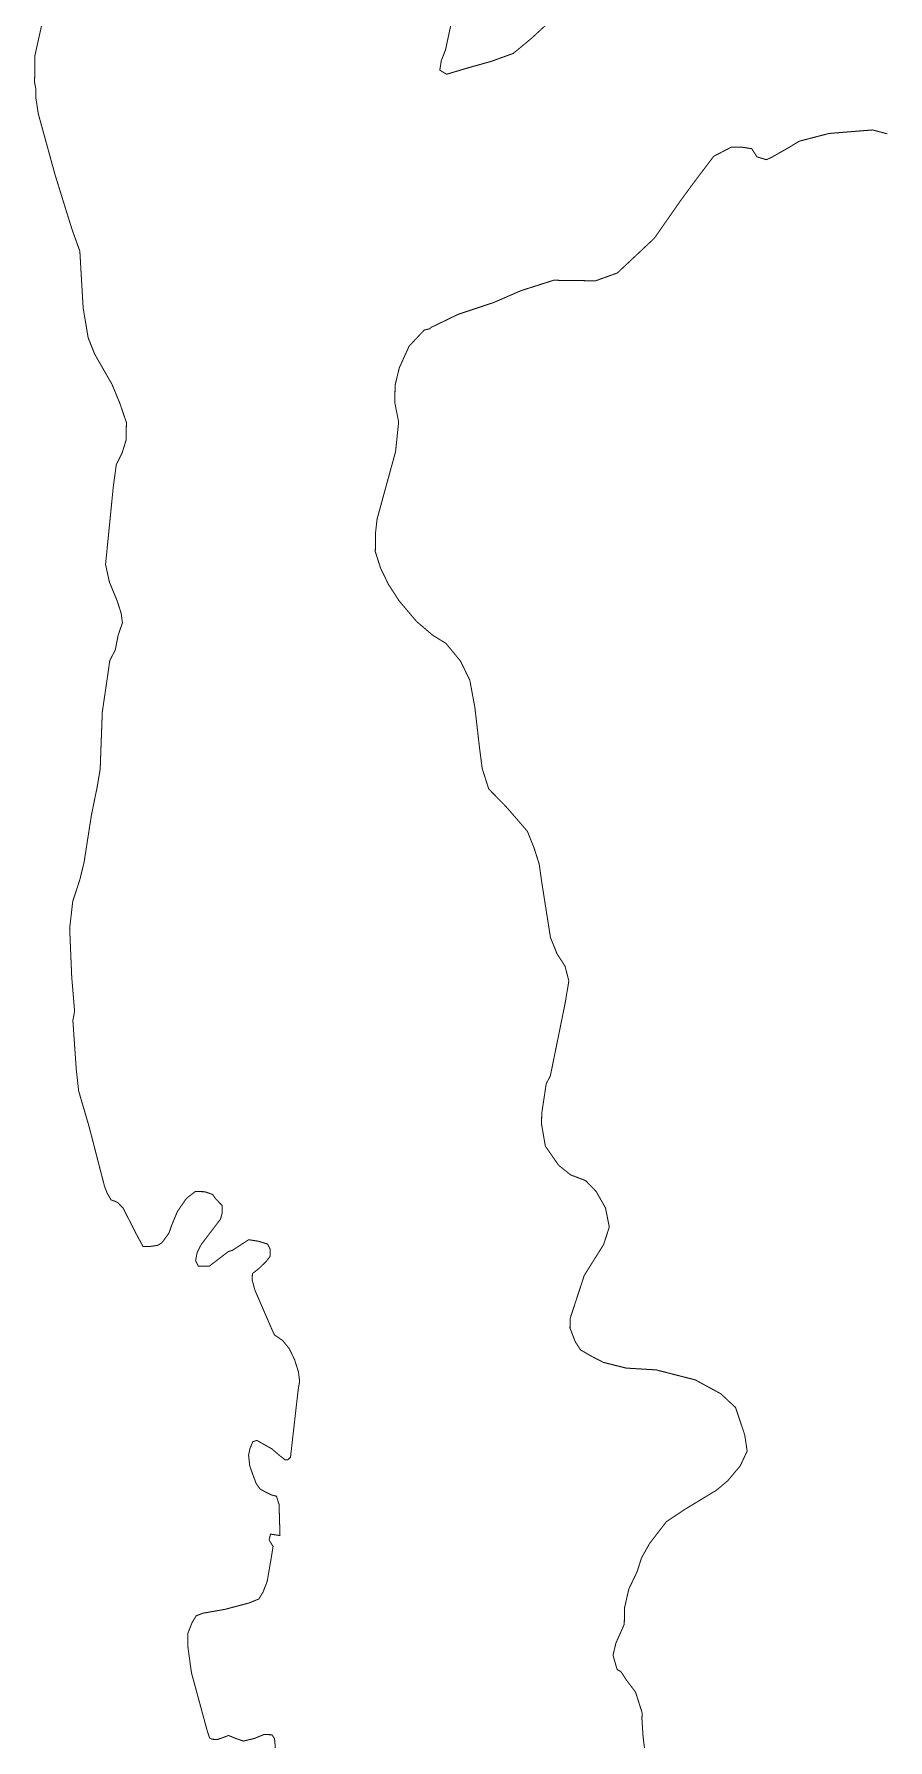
# Model space of a CAD drawing. Header units: metres. Extents: x 257673 to 289848, y 2129691 to 2228029.
# Drawn here: x 274689 to 277201, y 2169260 to 2174279 of the extents above; entities that cross this region are included whole.
import ezdxf

# ---------------------------------------------------------------- set-up
doc = ezdxf.new("R2010")
doc.units = ezdxf.units.M
doc.header["$MEASUREMENT"] = 0
doc.layers.add('HAZARDS LINE', color=1, linetype='Continuous')

msp = doc.modelspace()

# ---------------------------------------------------------------- linework, layer by layer
at = {"layer": 'HAZARDS LINE', "lineweight": 18}
for points in [[(275399.6, 2169223.1, 2.99, 2.99, 0), (275396.1, 2169263, 2.99, 2.99, 0), (275388.3, 2169275.1, 2.99, 2.99, 0), (275364.4, 2169275.4, 2.99, 2.99, 0), (275336.3, 2169263.8, 2.99, 2.99, 0), (275304.3, 2169256.3, 2.99, 2.99, 0), (275280.5, 2169264.6, 2.99, 2.99, 0), (275260.7, 2169272.8, 2.99, 2.99, 0), (275240.6, 2169265.1, 2.99, 2.99, 0), (275228.6, 2169261.3, 2.99, 2.99, 0), (275212.7, 2169261.5, 2.99, 2.99, 0), (275204.8, 2169265.6, 2.99, 2.99, 0), (275197.1, 2169289.6, 2.99, 2.99, 0), (275151.5, 2169457.7, 2.99, 2.99, 0), (275140.6, 2169537.6, 2.99, 2.99, 0), (275141.1, 2169573.5, 2.99, 2.99, 0), (275153.5, 2169605.2, 2.99, 2.99, 0), (275165.7, 2169625, 2.99, 2.99, 0), (275185.8, 2169632.7, 2.99, 2.99, 0), (275249.7, 2169643.8, 2.99, 2.99, 0), (275321.7, 2169662.8, 2.99, 2.99, 0), (275349.8, 2169674.4, 2.99, 2.99, 0), (275362, 2169694.2, 2.99, 2.99, 0), (275374.4, 2169725.9, 2.99, 2.99, 0), (275387.4, 2169801.5, 2.99, 2.99, 0), (275391.8, 2169829.3, 2.99, 2.99, 0), (275383.9, 2169841.4, 2.99, 2.99, 0), (275380.1, 2169849.4, 2.99, 2.99, 0), (275384.3, 2169865.3, 2.99, 2.99, 0), (275412.1, 2169861, 2.99, 2.99, 0), (275409.4, 2169952.7, 2.99, 2.99, 0), (275401.7, 2169976.7, 2.99, 2.99, 0), (275385.8, 2169980.9, 2.99, 2.99, 0), (275354.1, 2169997.3, 2.99, 2.99, 0), (275342.4, 2170013.4, 2.99, 2.99, 0), (275334.7, 2170033.5, 2.99, 2.99, 0), (275323.2, 2170065.5, 2.99, 2.99, 0), (275319.6, 2170097.5, 2.99, 2.99, 0), (275323.9, 2170117.3, 2.99, 2.99, 0), (275332.1, 2170137.2, 2.99, 2.99, 0), (275344.1, 2170141, 2.99, 2.99, 0), (275387.6, 2170116.5, 2.99, 2.99, 0), (275411.3, 2170096.2, 2.99, 2.99, 0), (275427.1, 2170084.1, 2.99, 2.99, 0), (275435.1, 2170083.9, 2.99, 2.99, 0), (275443.1, 2170091.8, 2.99, 2.99, 0), (275465.7, 2170290.9, 2.99, 2.99, 0), (275470, 2170314.7, 2.99, 2.99, 0), (275466.4, 2170342.7, 2.99, 2.99, 0), (275455, 2170378.8, 2.99, 2.99, 0), (275439.4, 2170410.9, 2.99, 2.99, 0), (275419.8, 2170435.1, 2.99, 2.99, 0), (275396.1, 2170451.3, 2.99, 2.99, 0), (275388.4, 2170467.4, 2.99, 2.99, 0), (275338.1, 2170583.7, 2.99, 2.99, 0), (275330.5, 2170611.7, 2.99, 2.99, 0), (275330.8, 2170631.6, 2.99, 2.99, 0), (275350.9, 2170647.3, 2.99, 2.99, 0), (275363, 2170659.1, 2.99, 2.99, 0), (275371.1, 2170667, 2.99, 2.99, 0), (275383.3, 2170682.8, 2.99, 2.99, 0), (275383.6, 2170702.7, 2.99, 2.99, 0), (275375.8, 2170718.8, 2.99, 2.99, 0), (275348, 2170727.1, 2.99, 2.99, 0), (275320.2, 2170731.5, 2.99, 2.99, 0), (275271.9, 2170700.2, 2.99, 2.99, 0), (275259.9, 2170696.4, 2.99, 2.99, 0), (275203.5, 2170653.3, 2.99, 2.99, 0), (275171.6, 2170653.7, 2.99, 2.99, 0), (275163.8, 2170669.8, 2.99, 2.99, 0), (275168.2, 2170693.6, 2.99, 2.99, 0), (275180.4, 2170717.4, 2.99, 2.99, 0), (275237.3, 2170792.4, 2.99, 2.99, 0), (275241.5, 2170808.3, 2.99, 2.99, 0), (275241.8, 2170832.2, 2.99, 2.99, 0), (275222.1, 2170852.4, 2.99, 2.99, 0), (275214.3, 2170864.5, 2.99, 2.99, 0), (275190.5, 2170872.8, 2.99, 2.99, 0), (275162.6, 2170873.1, 2.99, 2.99, 0), (275142.4, 2170857.5, 2.99, 2.99, 0), (275134.4, 2170849.6, 2.99, 2.99, 0), (275110, 2170814, 2.99, 2.99, 0), (275093.5, 2170774.4, 2.99, 2.99, 0), (275085.2, 2170750.6, 2.99, 2.99, 0), (275064.9, 2170722.9, 2.99, 2.99, 0), (275052.8, 2170715.1, 2.99, 2.99, 0), (275028.9, 2170711.5, 2.99, 2.99, 0), (275008.9, 2170711.7, 2.99, 2.99, 0), (274989.5, 2170747.9, 2.99, 2.99, 0), (274950.6, 2170824.2, 2.99, 2.99, 0), (274934.9, 2170840.3, 2.99, 2.99, 0), (274927, 2170844.4, 2.99, 2.99, 0), (274915.1, 2170848.6, 2.99, 2.99, 0), (274903.4, 2170868.7, 2.99, 2.99, 0), (274895.7, 2170888.7, 2.99, 2.99, 0), (274850.2, 2171064.8, 2.99, 2.99, 0), (274819.7, 2171168.8, 2.99, 2.99, 0), (274812.6, 2171232.7, 2.99, 2.99, 0), (274802.6, 2171376.4, 2.99, 2.99, 0), (274807.7, 2171403.9, 2.99, 2.99, 0), (274799.3, 2171503.7, 2.99, 2.99, 0), (274793.2, 2171647.3, 2.99, 2.99, 0), (274802.2, 2171726.9, 2.99, 2.99, 0), (274823, 2171790.5, 2.99, 2.99, 0), (274835.6, 2171842.1, 2.99, 2.99, 0), (274857.3, 2171981.4, 2.99, 2.99, 0), (274874.4, 2172064.9, 2.99, 2.99, 0), (274883, 2172116.6, 2.99, 2.99, 0), (274889.2, 2172284, 2.99, 2.99, 0), (274906.7, 2172403.4, 2.99, 2.99, 0), (274911.1, 2172435.2, 2.99, 2.99, 0), (274927.4, 2172466.9, 2.99, 2.99, 0), (274936, 2172510.6, 2.99, 2.99, 0), (274948.4, 2172546.4, 2.99, 2.99, 0), (274944.8, 2172574.3, 2.99, 2.99, 0), (274933.3, 2172610.3, 2.99, 2.99, 0), (274910.1, 2172666.5, 2.99, 2.99, 0), (274898.8, 2172718.4, 2.99, 2.99, 0), (274921.8, 2172949.4, 2.99, 2.99, 0), (274930.6, 2173013.1, 2.99, 2.99, 0), (274946.9, 2173044.8, 2.99, 2.99, 0), (274959.4, 2173084.5, 2.99, 2.99, 0), (274960.1, 2173136.3, 2.99, 2.99, 0), (274940.9, 2173192.4, 2.99, 2.99, 0), (274917.7, 2173248.5, 2.99, 2.99, 0), (274867, 2173336.8, 2.99, 2.99, 0), (274847.7, 2173384.9, 2.99, 2.99, 0), (274840.3, 2173428.9, 2.99, 2.99, 0), (274832.9, 2173472.8, 2.99, 2.99, 0), (274823.1, 2173640.4, 2.99, 2.99, 0), (274800, 2173704.5, 2.99, 2.99, 0), (274750.3, 2173864.6, 2.99, 2.99, 0), (274700.8, 2174044.7, 2.99, 2.99, 0), (274693.5, 2174092.6, 2.99, 2.99, 0), (274693.8, 2174116.6, 2.99, 2.99, 0), (274690, 2174136.6, 2.99, 2.99, 0), (274691.1, 2174216.3, 2.99, 2.99, 0), (274737.7, 2174427, 2.99, 2.99, 0)], [(275916.2, 2174312, 2.99, 2.99, 0), (275899.2, 2174232.5, 2.99, 2.99, 0), (275886.8, 2174200.7, 2.99, 2.99, 0), (275882.4, 2174172.9, 2.99, 2.99, 0), (275902.2, 2174160.6, 2.99, 2.99, 0), (275966.3, 2174179.7, 2.99, 2.99, 0), (276034.3, 2174198.8, 2.99, 2.99, 0), (276098.4, 2174221.9, 2.99, 2.99, 0), (276150.7, 2174265.1, 2.99, 2.99, 0), (276223.4, 2174331.9, 2.99, 2.99, 0)], [(276487.8, 2169212.5, 2.99, 2.99, 0), (276480.6, 2169268.4, 2.99, 2.99, 0), (276477.3, 2169320.3, 2.99, 2.99, 0), (276477.6, 2169340.2, 2.99, 2.99, 0), (276458.5, 2169400.3, 2.99, 2.99, 0), (276431, 2169436.5, 2.99, 2.99, 0), (276415.4, 2169460.7, 2.99, 2.99, 0), (276407.5, 2169464.8, 2.99, 2.99, 0), (276403.6, 2169468.8, 2.99, 2.99, 0), (276392.1, 2169508.8, 2.99, 2.99, 0), (276400.6, 2169544.6, 2.99, 2.99, 0), (276425.3, 2169600.1, 2.99, 2.99, 0), (276425.9, 2169647.9, 2.99, 2.99, 0), (276438.6, 2169703.6, 2.99, 2.99, 0), (276463.2, 2169755.1, 2.99, 2.99, 0), (276475.7, 2169794.8, 2.99, 2.99, 0), (276500.2, 2169838.3, 2.99, 2.99, 0), (276548.9, 2169901.5, 2.99, 2.99, 0), (276601.2, 2169936.7, 2.99, 2.99, 0), (276697.7, 2169995.2, 2.99, 2.99, 0), (276730, 2170022.7, 2.99, 2.99, 0), (276766.4, 2170066, 2.99, 2.99, 0), (276786.9, 2170109.6, 2.99, 2.99, 0), (276779.6, 2170157.6, 2.99, 2.99, 0), (276752.8, 2170237.7, 2.99, 2.99, 0), (276709.5, 2170278.1, 2.99, 2.99, 0), (276634.3, 2170319, 2.99, 2.99, 0), (276519.1, 2170348.5, 2.99, 2.99, 0), (276431.4, 2170353.7, 2.99, 2.99, 0), (276363.9, 2170370.5, 2.99, 2.99, 0), (276324.3, 2170391, 2.99, 2.99, 0), (276296.6, 2170407.3, 2.99, 2.99, 0), (276281, 2170431.4, 2.99, 2.99, 0), (276265.5, 2170471.5, 2.99, 2.99, 0), (276265.9, 2170499.4, 2.99, 2.99, 0), (276307.5, 2170626.5, 2.99, 2.99, 0), (276364.5, 2170717.4, 2.99, 2.99, 0), (276381.2, 2170769, 2.99, 2.99, 0), (276370, 2170825, 2.99, 2.99, 0), (276342.7, 2170873.2, 2.99, 2.99, 0), (276311.3, 2170905.6, 2.99, 2.99, 0), (276267.6, 2170922.1, 2.99, 2.99, 0), (276232.1, 2170950.5, 2.99, 2.99, 0), (276193, 2171006.8, 2.99, 2.99, 0), (276181.9, 2171070.8, 2.99, 2.99, 0), (276182.3, 2171102.7, 2.99, 2.99, 0), (276195.5, 2171190.2, 2.99, 2.99, 0), (276207.8, 2171214, 2.99, 2.99, 0), (276251.5, 2171428.7, 2.99, 2.99, 0), (276256.5, 2171459.1, 2.99, 2.99, 0), (276256.5, 2171459.1, 2.99, 2.99, 0), (276262.2, 2171492.6, 2.99, 2.99, 0), (276250.8, 2171536.6, 2.99, 2.99, 0), (276227.3, 2171572.8, 2.99, 2.99, 0), (276208, 2171620.9, 2.99, 2.99, 0), (276182.2, 2171784.7, 2.99, 2.99, 0), (276174.9, 2171836.7, 2.99, 2.99, 0), (276159.6, 2171884.7, 2.99, 2.99, 0), (276140.3, 2171932.8, 2.99, 2.99, 0), (276112.8, 2171965, 2.99, 2.99, 0), (276077.5, 2172005.4, 2.99, 2.99, 0), (276026.3, 2172057.9, 2.99, 2.99, 0), (276007.2, 2172117.9, 2.99, 2.99, 0), (275999.9, 2172173.8, 2.99, 2.99, 0), (275985.6, 2172297.6, 2.99, 2.99, 0), (275970.7, 2172377.6, 2.99, 2.99, 0), (275943.5, 2172433.7, 2.99, 2.99, 0), (275900.4, 2172486.1, 2.99, 2.99, 0), (275860.8, 2172510.6, 2.99, 2.99, 0), (275813.5, 2172551, 2.99, 2.99, 0), (275762.5, 2172611.5, 2.99, 2.99, 0), (275731.2, 2172659.8, 2.99, 2.99, 0), (275707.9, 2172707.9, 2.99, 2.99, 0), (275692.6, 2172756, 2.99, 2.99, 0), (275693.3, 2172811.8, 2.99, 2.99, 0), (275697.8, 2172851.6, 2.99, 2.99, 0), (275727.1, 2172958.8, 2.99, 2.99, 0), (275752.2, 2173050.2, 2.99, 2.99, 0), (275761.3, 2173137.8, 2.99, 2.99, 0), (275750.1, 2173193.8, 2.99, 2.99, 0), (275750.8, 2173245.6, 2.99, 2.99, 0), (275763.4, 2173297.3, 2.99, 2.99, 0), (275792.2, 2173360.7, 2.99, 2.99, 0), (275836.6, 2173408, 2.99, 2.99, 0), (275852.6, 2173411.7, 2.99, 2.99, 0), (275856.6, 2173415.7, 2.99, 2.99, 0), (275936.9, 2173454.5, 2.99, 2.99, 0), (276041, 2173489, 2.99, 2.99, 0), (276121.2, 2173523.9, 2.99, 2.99, 0), (276217.2, 2173554.5, 2.99, 2.99, 0), (276340.8, 2173552.9, 2.99, 2.99, 0), (276404.9, 2173576, 2.99, 2.99, 0), (276513.8, 2173678.2, 2.99, 2.99, 0), (276591, 2173788.9, 2.99, 2.99, 0), (276631.6, 2173844.2, 2.99, 2.99, 0), (276688.4, 2173919.2, 2.99, 2.99, 0), (276740.6, 2173946.4, 2.99, 2.99, 0), (276772.4, 2173946, 2.99, 2.99, 0), (276800.3, 2173941.6, 2.99, 2.99, 0), (276815.9, 2173917.5, 2.99, 2.99, 0), (276843.7, 2173909.2, 2.99, 2.99, 0), (276859.8, 2173916.9, 2.99, 2.99, 0), (276908, 2173944.2, 2.99, 2.99, 0), (276940.1, 2173963.7, 2.99, 2.99, 0), (277028.1, 2173986.5, 2.99, 2.99, 0), (277155.8, 2173996.8, 2.99, 2.99, 0), (277199.5, 2173985.3, 0, 0, 0)]]:
    msp.add_lwpolyline(points, format="xyseb", dxfattribs=at)

doc.saveas('drawing.dxf')
